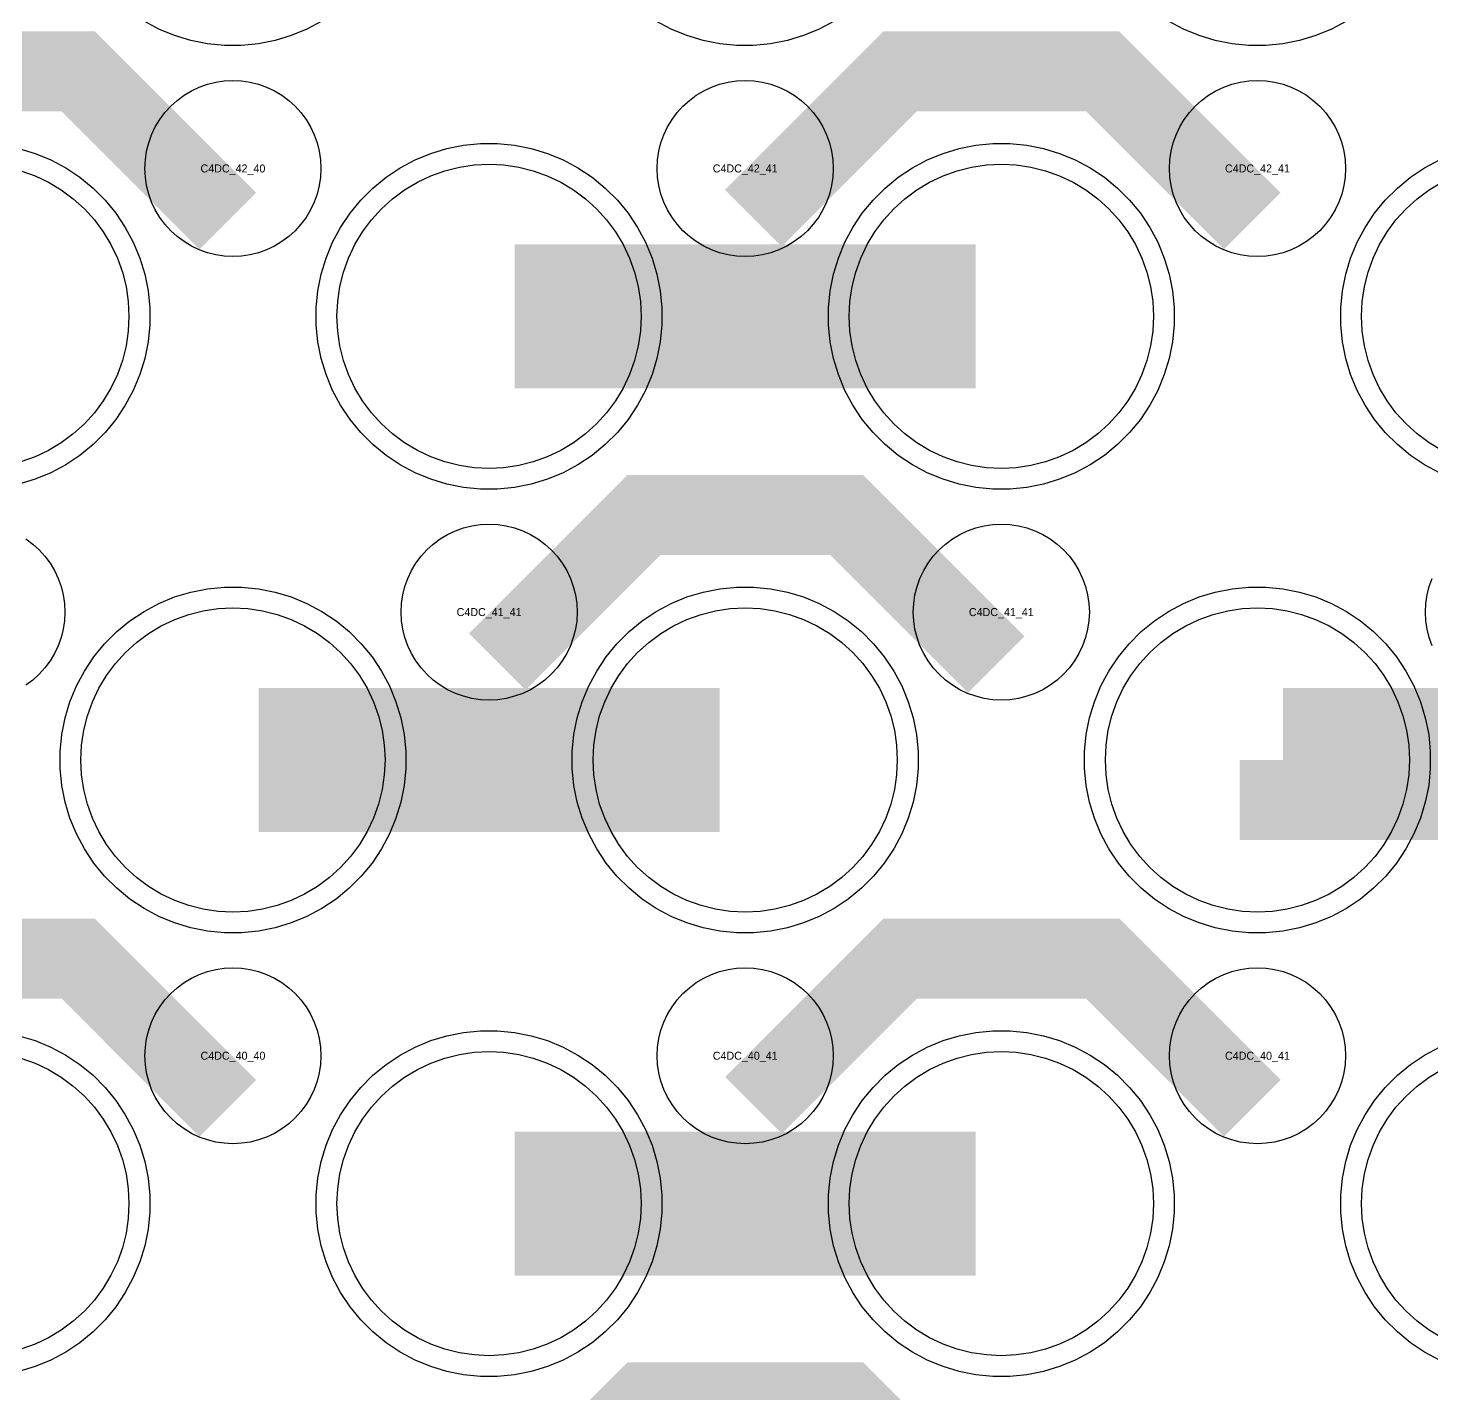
# Model space of a CAD drawing. Extents: x -11880 to 11880, y -14992 to 14992.
# Drawn here: x 976 to 1414.5, y -9356.4 to -8929.8 of the extents above; entities that cross this region are included whole.
import ezdxf
from ezdxf.enums import TextEntityAlignment as Align

# ---------------------------------------------------------------- set-up
doc = ezdxf.new("R2010")
doc.units = 0
doc.header["$MEASUREMENT"] = 0
for name, color, linetype in [('GDS_775_DT_237', 138, 'CONTINUOUS'), ('RDL1_FS', 34, 'CONTINUOUS'), ('RDL_BS', 160, 'CONTINUOUS')]:
    doc.layers.add(name, color=color, linetype=linetype)

msp = doc.modelspace()

# ---------------------------------------------------------------- linework, layer by layer
at = {"layer": 'RDL1_FS'}
for points in [[(973.791, -8974.411), (978.181, -8975.983), (982.395, -8977.975), (986.395, -8980.373), (990.14, -8983.151), (993.594, -8986.281), (996.724, -8989.735), (999.502, -8993.48), (1001.9, -8997.48), (1003.892, -9001.694), (1005.464, -9006.084), (1006.596, -9010.607), (1007.28, -9015.218), (1007.509, -9019.875), (1007.28, -9024.532), (1006.596, -9029.143), (1005.464, -9033.666), (1003.892, -9038.056), (1001.9, -9042.27), (999.502, -9046.27), (996.724, -9050.015), (993.594, -9053.469), (990.14, -9056.599), (986.395, -9059.377), (982.395, -9061.775), (978.181, -9063.767), (973.791, -9065.339)], [(1417.605, -9061.775), (1413.605, -9059.377), (1409.86, -9056.599), (1406.406, -9053.469), (1403.276, -9050.015), (1400.498, -9046.27), (1398.1, -9042.27), (1396.108, -9038.056), (1394.536, -9033.666), (1393.404, -9029.143), (1392.72, -9024.532), (1392.491, -9019.875), (1392.72, -9015.218), (1393.404, -9010.607), (1394.536, -9006.084), (1396.108, -9001.694), (1398.1, -8997.48), (1400.498, -8993.48), (1403.276, -8989.735), (1406.406, -8986.281), (1409.86, -8983.151), (1413.605, -8980.373), (1417.605, -8977.975)], [(973.791, -9251.536), (978.181, -9253.108), (982.395, -9255.1), (986.395, -9257.498), (990.14, -9260.276), (993.594, -9263.406), (996.724, -9266.86), (999.502, -9270.605), (1001.9, -9274.605), (1003.892, -9278.819), (1005.464, -9283.209), (1006.596, -9287.732), (1007.28, -9292.343), (1007.509, -9297), (1007.28, -9301.657), (1006.596, -9306.268), (1005.464, -9310.791), (1003.892, -9315.181), (1001.9, -9319.395), (999.502, -9323.395), (996.724, -9327.14), (993.594, -9330.594), (990.14, -9333.724), (986.395, -9336.502), (982.395, -9338.9), (978.181, -9340.892), (973.791, -9342.464)], [(1417.605, -9338.9), (1413.605, -9336.502), (1409.86, -9333.724), (1406.406, -9330.594), (1403.276, -9327.14), (1400.498, -9323.395), (1398.1, -9319.395), (1396.108, -9315.181), (1394.536, -9310.791), (1393.404, -9306.268), (1392.72, -9301.657), (1392.491, -9297), (1392.72, -9292.343), (1393.404, -9287.732), (1394.536, -9283.209), (1396.108, -9278.819), (1398.1, -9274.605), (1400.498, -9270.605), (1403.276, -9266.86), (1406.406, -9263.406), (1409.86, -9260.276), (1413.605, -9257.498), (1417.605, -9255.1)]]:
    msp.add_lwpolyline(points, dxfattribs=at)
for points in [[(1120, -9067.384), (1115.343, -9067.155), (1110.732, -9066.471), (1106.209, -9065.339), (1101.819, -9063.767), (1097.605, -9061.775), (1093.605, -9059.377), (1089.86, -9056.599), (1086.406, -9053.469), (1083.276, -9050.015), (1080.498, -9046.27), (1078.1, -9042.27), (1076.108, -9038.056), (1074.536, -9033.666), (1073.404, -9029.143), (1072.72, -9024.532), (1072.491, -9019.875), (1072.72, -9015.218), (1073.404, -9010.607), (1074.536, -9006.084), (1076.108, -9001.694), (1078.1, -8997.48), (1080.498, -8993.48), (1083.276, -8989.735), (1086.406, -8986.281), (1089.86, -8983.151), (1093.605, -8980.373), (1097.605, -8977.975), (1101.819, -8975.983), (1106.209, -8974.411), (1110.732, -8973.279), (1115.343, -8972.595), (1120, -8972.366), (1124.657, -8972.595), (1129.268, -8973.279), (1133.791, -8974.411), (1138.181, -8975.983), (1142.395, -8977.975), (1146.395, -8980.373), (1150.14, -8983.151), (1153.594, -8986.281), (1156.724, -8989.735), (1159.502, -8993.48), (1161.9, -8997.48), (1163.892, -9001.694), (1165.464, -9006.084), (1166.596, -9010.607), (1167.28, -9015.218), (1167.509, -9019.875), (1167.28, -9024.532), (1166.596, -9029.143), (1165.464, -9033.666), (1163.892, -9038.056), (1161.9, -9042.27), (1159.502, -9046.27), (1156.724, -9050.015), (1153.594, -9053.469), (1150.14, -9056.599), (1146.395, -9059.377), (1142.395, -9061.775), (1138.181, -9063.767), (1133.791, -9065.339), (1129.268, -9066.471), (1124.657, -9067.155)], [(1280, -9067.384), (1275.343, -9067.155), (1270.732, -9066.471), (1266.209, -9065.339), (1261.819, -9063.767), (1257.605, -9061.775), (1253.605, -9059.377), (1249.86, -9056.599), (1246.406, -9053.469), (1243.276, -9050.015), (1240.498, -9046.27), (1238.1, -9042.27), (1236.108, -9038.056), (1234.536, -9033.666), (1233.404, -9029.143), (1232.72, -9024.532), (1232.491, -9019.875), (1232.72, -9015.218), (1233.404, -9010.607), (1234.536, -9006.084), (1236.108, -9001.694), (1238.1, -8997.48), (1240.498, -8993.48), (1243.276, -8989.735), (1246.406, -8986.281), (1249.86, -8983.151), (1253.605, -8980.373), (1257.605, -8977.975), (1261.819, -8975.983), (1266.209, -8974.411), (1270.732, -8973.279), (1275.343, -8972.595), (1280, -8972.366), (1284.657, -8972.595), (1289.268, -8973.279), (1293.791, -8974.411), (1298.181, -8975.983), (1302.395, -8977.975), (1306.395, -8980.373), (1310.14, -8983.151), (1313.594, -8986.281), (1316.724, -8989.735), (1319.502, -8993.48), (1321.9, -8997.48), (1323.892, -9001.694), (1325.464, -9006.084), (1326.596, -9010.607), (1327.28, -9015.218), (1327.509, -9019.875), (1327.28, -9024.532), (1326.596, -9029.143), (1325.464, -9033.666), (1323.892, -9038.056), (1321.9, -9042.27), (1319.502, -9046.27), (1316.724, -9050.015), (1313.594, -9053.469), (1310.14, -9056.599), (1306.395, -9059.377), (1302.395, -9061.775), (1298.181, -9063.767), (1293.791, -9065.339), (1289.268, -9066.471), (1284.657, -9067.155)], [(1040, -9205.944), (1035.343, -9205.715), (1030.732, -9205.031), (1026.209, -9203.899), (1021.819, -9202.327), (1017.605, -9200.335), (1013.605, -9197.937), (1009.86, -9195.159), (1006.406, -9192.029), (1003.276, -9188.575), (1000.498, -9184.83), (998.1, -9180.83), (996.108, -9176.616), (994.536, -9172.226), (993.404, -9167.703), (992.72, -9163.092), (992.491, -9158.435), (992.72, -9153.778), (993.404, -9149.167), (994.536, -9144.644), (996.108, -9140.254), (998.1, -9136.04), (1000.498, -9132.04), (1003.276, -9128.295), (1006.406, -9124.841), (1009.86, -9121.711), (1013.605, -9118.933), (1017.605, -9116.535), (1021.819, -9114.543), (1026.209, -9112.971), (1030.732, -9111.839), (1035.343, -9111.155), (1040, -9110.926), (1044.657, -9111.155), (1049.268, -9111.839), (1053.791, -9112.971), (1058.181, -9114.543), (1062.395, -9116.535), (1066.395, -9118.933), (1070.14, -9121.711), (1073.594, -9124.841), (1076.724, -9128.295), (1079.502, -9132.04), (1081.9, -9136.04), (1083.892, -9140.254), (1085.464, -9144.644), (1086.596, -9149.167), (1087.28, -9153.778), (1087.509, -9158.435), (1087.28, -9163.092), (1086.596, -9167.703), (1085.464, -9172.226), (1083.892, -9176.616), (1081.9, -9180.83), (1079.502, -9184.83), (1076.724, -9188.575), (1073.594, -9192.029), (1070.14, -9195.159), (1066.395, -9197.937), (1062.395, -9200.335), (1058.181, -9202.327), (1053.791, -9203.899), (1049.268, -9205.031), (1044.657, -9205.715)], [(1200, -9205.944), (1195.343, -9205.715), (1190.732, -9205.031), (1186.209, -9203.899), (1181.819, -9202.327), (1177.605, -9200.335), (1173.605, -9197.937), (1169.86, -9195.159), (1166.406, -9192.029), (1163.276, -9188.575), (1160.498, -9184.83), (1158.1, -9180.83), (1156.108, -9176.616), (1154.536, -9172.226), (1153.404, -9167.703), (1152.72, -9163.092), (1152.491, -9158.435), (1152.72, -9153.778), (1153.404, -9149.167), (1154.536, -9144.644), (1156.108, -9140.254), (1158.1, -9136.04), (1160.498, -9132.04), (1163.276, -9128.295), (1166.406, -9124.841), (1169.86, -9121.711), (1173.605, -9118.933), (1177.605, -9116.535), (1181.819, -9114.543), (1186.209, -9112.971), (1190.732, -9111.839), (1195.343, -9111.155), (1200, -9110.926), (1204.657, -9111.155), (1209.268, -9111.839), (1213.791, -9112.971), (1218.181, -9114.543), (1222.395, -9116.535), (1226.395, -9118.933), (1230.14, -9121.711), (1233.594, -9124.841), (1236.724, -9128.295), (1239.502, -9132.04), (1241.9, -9136.04), (1243.892, -9140.254), (1245.464, -9144.644), (1246.596, -9149.167), (1247.28, -9153.778), (1247.509, -9158.435), (1247.28, -9163.092), (1246.596, -9167.703), (1245.464, -9172.226), (1243.892, -9176.616), (1241.9, -9180.83), (1239.502, -9184.83), (1236.724, -9188.575), (1233.594, -9192.029), (1230.14, -9195.159), (1226.395, -9197.937), (1222.395, -9200.335), (1218.181, -9202.327), (1213.791, -9203.899), (1209.268, -9205.031), (1204.657, -9205.715)], [(1360, -9205.944), (1355.343, -9205.715), (1350.732, -9205.031), (1346.209, -9203.899), (1341.819, -9202.327), (1337.605, -9200.335), (1333.605, -9197.937), (1329.86, -9195.159), (1326.406, -9192.029), (1323.276, -9188.575), (1320.498, -9184.83), (1318.1, -9180.83), (1316.108, -9176.616), (1314.536, -9172.226), (1313.404, -9167.703), (1312.72, -9163.092), (1312.491, -9158.435), (1312.72, -9153.778), (1313.404, -9149.167), (1314.536, -9144.644), (1316.108, -9140.254), (1318.1, -9136.04), (1320.498, -9132.04), (1323.276, -9128.295), (1326.406, -9124.841), (1329.86, -9121.711), (1333.605, -9118.933), (1337.605, -9116.535), (1341.819, -9114.543), (1346.209, -9112.971), (1350.732, -9111.839), (1355.343, -9111.155), (1360, -9110.926), (1364.657, -9111.155), (1369.268, -9111.839), (1373.791, -9112.971), (1378.181, -9114.543), (1382.395, -9116.535), (1386.395, -9118.933), (1390.14, -9121.711), (1393.594, -9124.841), (1396.724, -9128.295), (1399.502, -9132.04), (1401.9, -9136.04), (1403.892, -9140.254), (1405.464, -9144.644), (1406.596, -9149.167), (1407.28, -9153.778), (1407.509, -9158.435), (1407.28, -9163.092), (1406.596, -9167.703), (1405.464, -9172.226), (1403.892, -9176.616), (1401.9, -9180.83), (1399.502, -9184.83), (1396.724, -9188.575), (1393.594, -9192.029), (1390.14, -9195.159), (1386.395, -9197.937), (1382.395, -9200.335), (1378.181, -9202.327), (1373.791, -9203.899), (1369.268, -9205.031), (1364.657, -9205.715)], [(1120, -9344.509), (1115.343, -9344.28), (1110.732, -9343.596), (1106.209, -9342.464), (1101.819, -9340.892), (1097.605, -9338.9), (1093.605, -9336.502), (1089.86, -9333.724), (1086.406, -9330.594), (1083.276, -9327.14), (1080.498, -9323.395), (1078.1, -9319.395), (1076.108, -9315.181), (1074.536, -9310.791), (1073.404, -9306.268), (1072.72, -9301.657), (1072.491, -9297), (1072.72, -9292.343), (1073.404, -9287.732), (1074.536, -9283.209), (1076.108, -9278.819), (1078.1, -9274.605), (1080.498, -9270.605), (1083.276, -9266.86), (1086.406, -9263.406), (1089.86, -9260.276), (1093.605, -9257.498), (1097.605, -9255.1), (1101.819, -9253.108), (1106.209, -9251.536), (1110.732, -9250.404), (1115.343, -9249.72), (1120, -9249.491), (1124.657, -9249.72), (1129.268, -9250.404), (1133.791, -9251.536), (1138.181, -9253.108), (1142.395, -9255.1), (1146.395, -9257.498), (1150.14, -9260.276), (1153.594, -9263.406), (1156.724, -9266.86), (1159.502, -9270.605), (1161.9, -9274.605), (1163.892, -9278.819), (1165.464, -9283.209), (1166.596, -9287.732), (1167.28, -9292.343), (1167.509, -9297), (1167.28, -9301.657), (1166.596, -9306.268), (1165.464, -9310.791), (1163.892, -9315.181), (1161.9, -9319.395), (1159.502, -9323.395), (1156.724, -9327.14), (1153.594, -9330.594), (1150.14, -9333.724), (1146.395, -9336.502), (1142.395, -9338.9), (1138.181, -9340.892), (1133.791, -9342.464), (1129.268, -9343.596), (1124.657, -9344.28)], [(1280, -9344.509), (1275.343, -9344.28), (1270.732, -9343.596), (1266.209, -9342.464), (1261.819, -9340.892), (1257.605, -9338.9), (1253.605, -9336.502), (1249.86, -9333.724), (1246.406, -9330.594), (1243.276, -9327.14), (1240.498, -9323.395), (1238.1, -9319.395), (1236.108, -9315.181), (1234.536, -9310.791), (1233.404, -9306.268), (1232.72, -9301.657), (1232.491, -9297), (1232.72, -9292.343), (1233.404, -9287.732), (1234.536, -9283.209), (1236.108, -9278.819), (1238.1, -9274.605), (1240.498, -9270.605), (1243.276, -9266.86), (1246.406, -9263.406), (1249.86, -9260.276), (1253.605, -9257.498), (1257.605, -9255.1), (1261.819, -9253.108), (1266.209, -9251.536), (1270.732, -9250.404), (1275.343, -9249.72), (1280, -9249.491), (1284.657, -9249.72), (1289.268, -9250.404), (1293.791, -9251.536), (1298.181, -9253.108), (1302.395, -9255.1), (1306.395, -9257.498), (1310.14, -9260.276), (1313.594, -9263.406), (1316.724, -9266.86), (1319.502, -9270.605), (1321.9, -9274.605), (1323.892, -9278.819), (1325.464, -9283.209), (1326.596, -9287.732), (1327.28, -9292.343), (1327.509, -9297), (1327.28, -9301.657), (1326.596, -9306.268), (1325.464, -9310.791), (1323.892, -9315.181), (1321.9, -9319.395), (1319.502, -9323.395), (1316.724, -9327.14), (1313.594, -9330.594), (1310.14, -9333.724), (1306.395, -9336.502), (1302.395, -9338.9), (1298.181, -9340.892), (1293.791, -9342.464), (1289.268, -9343.596), (1284.657, -9344.28)]]:
    msp.add_lwpolyline(points, close=True, dxfattribs=at)
for points in [[(1128.002, -9019.875, 45, 45, 0), (1200.002, -9019.875, 45, 45, 0)], [(1200.002, -9019.875, 45, 45, 0), (1272.002, -9019.875, 45, 45, 0)], [(1048.002, -9158.435, 45, 45, 0), (1120.002, -9158.435, 45, 45, 0)], [(1120.002, -9158.435, 45, 45, 0), (1192.002, -9158.435, 45, 45, 0)], [(1368.002, -9158.435, 45, 45, 0), (1440.002, -9158.435, 45, 45, 0)], [(1128.002, -9297, 45, 45, 0), (1200.002, -9297, 45, 45, 0)], [(1200.002, -9297, 45, 45, 0), (1272.002, -9297, 45, 45, 0)]]:
    msp.add_lwpolyline(points, format="xyseb", dxfattribs=at)
at = {"layer": 'RDL_BS'}
for points in [[(1038.401, -8990.088, 25, 25, 0), (991.687, -8943.374, 25, 25, 0), (961.929, -8943.374, 25, 25, 0)], [(1202.562, -8989.189, 25, 25, 0), (1248.377, -8943.374, 25, 25, 0), (1281.93, -8943.374, 25, 25, 0)], [(1358.401, -8990.088, 25, 25, 0), (1311.687, -8943.374, 25, 25, 0), (1281.929, -8943.374, 25, 25, 0)], [(1122.562, -9127.749, 25, 25, 0), (1168.377, -9081.934, 25, 25, 0), (1201.93, -9081.934, 25, 25, 0)], [(1278.401, -9128.648, 25, 25, 0), (1231.687, -9081.934, 25, 25, 0), (1201.929, -9081.934, 25, 25, 0)], [(1354.397, -9170.935, 25, 25, 0), (1532.5, -9170.935, 25, 25, 0)], [(1038.401, -9267.213, 25, 25, 0), (991.687, -9220.499, 25, 25, 0), (961.929, -9220.499, 25, 25, 0)], [(1202.562, -9266.314, 25, 25, 0), (1248.377, -9220.499, 25, 25, 0), (1281.93, -9220.499, 25, 25, 0)], [(1358.401, -9267.213, 25, 25, 0), (1311.687, -9220.499, 25, 25, 0), (1281.929, -9220.499, 25, 25, 0)], [(1122.562, -9404.879, 25, 25, 0), (1168.377, -9359.064, 25, 25, 0), (1201.93, -9359.064, 25, 25, 0)], [(1278.401, -9405.778, 25, 25, 0), (1231.687, -9359.064, 25, 25, 0), (1201.929, -9359.064, 25, 25, 0)]]:
    msp.add_lwpolyline(points, format="xyseb", dxfattribs=at)
for points in [[(1067.777, -8927.693), (1063.115, -8930.185), (1058.205, -8932.216), (1053.165, -8933.747), (1047.938, -8934.793), (1042.644, -8935.31), (1037.356, -8935.31), (1032.062, -8934.793), (1026.835, -8933.747), (1021.795, -8932.216), (1016.885, -8930.185), (1012.223, -8927.693)], [(1227.777, -8927.693), (1223.115, -8930.185), (1218.205, -8932.216), (1213.165, -8933.747), (1207.938, -8934.793), (1202.644, -8935.31), (1197.356, -8935.31), (1192.062, -8934.793), (1186.835, -8933.747), (1181.795, -8932.216), (1176.885, -8930.185), (1172.223, -8927.693)], [(1387.777, -8927.693), (1383.115, -8930.185), (1378.205, -8932.216), (1373.165, -8933.747), (1367.938, -8934.793), (1362.644, -8935.31), (1357.356, -8935.31), (1352.062, -8934.793), (1346.835, -8933.747), (1341.795, -8932.216), (1336.885, -8930.185), (1332.223, -8927.693)], [(973.165, -8967.438), (978.205, -8968.969), (983.115, -8971), (987.777, -8973.492), (992.191, -8976.439), (996.292, -8979.801), (1000.074, -8983.583), (1003.436, -8987.684), (1006.383, -8992.098), (1008.875, -8996.76), (1010.906, -9001.67), (1012.437, -9006.71), (1013.483, -9011.937), (1014, -9017.231), (1014, -9022.519), (1013.483, -9027.813), (1012.437, -9033.04), (1010.906, -9038.08), (1008.875, -9042.99), (1006.383, -9047.652), (1003.436, -9052.066), (1000.074, -9056.167), (996.292, -9059.949), (992.191, -9063.311), (987.777, -9066.258), (983.115, -9068.75), (978.205, -9070.781), (973.165, -9072.312)], [(1416.885, -9068.75), (1412.223, -9066.258), (1407.809, -9063.311), (1403.708, -9059.949), (1399.926, -9056.167), (1396.564, -9052.066), (1393.617, -9047.652), (1391.125, -9042.99), (1389.094, -9038.08), (1387.563, -9033.04), (1386.517, -9027.813), (1386, -9022.519), (1386, -9017.231), (1386.517, -9011.937), (1387.563, -9006.71), (1389.094, -9001.67), (1391.125, -8996.76), (1393.617, -8992.098), (1396.564, -8987.684), (1399.926, -8983.583), (1403.708, -8979.801), (1407.809, -8976.439), (1412.223, -8973.492), (1416.885, -8971)], [(975.28, -9089.39), (977.443, -9090.993), (979.442, -9092.805), (981.254, -9094.804), (982.857, -9096.967), (984.25, -9099.291), (985.402, -9101.728), (986.309, -9104.263), (986.966, -9106.882), (987.362, -9109.554), (987.494, -9112.247), (987.362, -9114.94), (986.966, -9117.612), (986.309, -9120.231), (985.402, -9122.766), (984.25, -9125.203), (982.857, -9127.527), (981.254, -9129.69), (979.442, -9131.689), (977.443, -9133.501), (975.28, -9135.104)], [(1414.598, -9122.766), (1413.691, -9120.231), (1413.034, -9117.612), (1412.638, -9114.94), (1412.506, -9112.247), (1412.638, -9109.554), (1413.034, -9106.882), (1413.691, -9104.263), (1414.598, -9101.728)], [(973.165, -9244.563), (978.205, -9246.094), (983.115, -9248.125), (987.777, -9250.617), (992.191, -9253.564), (996.292, -9256.926), (1000.074, -9260.708), (1003.436, -9264.809), (1006.383, -9269.223), (1008.875, -9273.885), (1010.906, -9278.795), (1012.437, -9283.835), (1013.483, -9289.062), (1014, -9294.356), (1014, -9299.644), (1013.483, -9304.938), (1012.437, -9310.165), (1010.906, -9315.205), (1008.875, -9320.115), (1006.383, -9324.777), (1003.436, -9329.191), (1000.074, -9333.292), (996.292, -9337.074), (992.191, -9340.436), (987.777, -9343.383), (983.115, -9345.875), (978.205, -9347.906), (973.165, -9349.437)], [(1416.885, -9345.875), (1412.223, -9343.383), (1407.809, -9340.436), (1403.708, -9337.074), (1399.926, -9333.292), (1396.564, -9329.191), (1393.617, -9324.777), (1391.125, -9320.115), (1389.094, -9315.205), (1387.563, -9310.165), (1386.517, -9304.938), (1386, -9299.644), (1386, -9294.356), (1386.517, -9289.062), (1387.563, -9283.835), (1389.094, -9278.795), (1391.125, -9273.885), (1393.617, -9269.223), (1396.564, -9264.809), (1399.926, -9260.708), (1403.708, -9256.926), (1407.809, -9253.564), (1412.223, -9250.617), (1416.885, -9248.125)]]:
    msp.add_lwpolyline(points, dxfattribs=at)
for points in [[(1040, -9001.181), (1037.307, -9001.049), (1034.635, -9000.653), (1032.016, -8999.996), (1029.481, -8999.089), (1027.044, -8997.937), (1024.72, -8996.544), (1022.557, -8994.941), (1020.558, -8993.129), (1018.746, -8991.13), (1017.143, -8988.967), (1015.75, -8986.643), (1014.598, -8984.206), (1013.691, -8981.671), (1013.034, -8979.052), (1012.638, -8976.38), (1012.506, -8973.687), (1012.638, -8970.994), (1013.034, -8968.322), (1013.691, -8965.703), (1014.598, -8963.168), (1015.75, -8960.731), (1017.143, -8958.407), (1018.746, -8956.244), (1020.558, -8954.245), (1022.557, -8952.433), (1024.72, -8950.83), (1027.044, -8949.437), (1029.481, -8948.285), (1032.016, -8947.378), (1034.635, -8946.721), (1037.307, -8946.325), (1040, -8946.193), (1042.693, -8946.325), (1045.365, -8946.721), (1047.984, -8947.378), (1050.519, -8948.285), (1052.956, -8949.437), (1055.28, -8950.83), (1057.443, -8952.433), (1059.442, -8954.245), (1061.254, -8956.244), (1062.857, -8958.407), (1064.25, -8960.731), (1065.402, -8963.168), (1066.309, -8965.703), (1066.966, -8968.322), (1067.362, -8970.994), (1067.494, -8973.687), (1067.362, -8976.38), (1066.966, -8979.052), (1066.309, -8981.671), (1065.402, -8984.206), (1064.25, -8986.643), (1062.857, -8988.967), (1061.254, -8991.13), (1059.442, -8993.129), (1057.443, -8994.941), (1055.28, -8996.544), (1052.956, -8997.937), (1050.519, -8999.089), (1047.984, -8999.996), (1045.365, -9000.653), (1042.693, -9001.049)], [(1200, -9001.181), (1197.307, -9001.049), (1194.635, -9000.653), (1192.016, -8999.996), (1189.481, -8999.089), (1187.044, -8997.937), (1184.72, -8996.544), (1182.557, -8994.941), (1180.558, -8993.129), (1178.746, -8991.13), (1177.143, -8988.967), (1175.75, -8986.643), (1174.598, -8984.206), (1173.691, -8981.671), (1173.034, -8979.052), (1172.638, -8976.38), (1172.506, -8973.687), (1172.638, -8970.994), (1173.034, -8968.322), (1173.691, -8965.703), (1174.598, -8963.168), (1175.75, -8960.731), (1177.143, -8958.407), (1178.746, -8956.244), (1180.558, -8954.245), (1182.557, -8952.433), (1184.72, -8950.83), (1187.044, -8949.437), (1189.481, -8948.285), (1192.016, -8947.378), (1194.635, -8946.721), (1197.307, -8946.325), (1200, -8946.193), (1202.693, -8946.325), (1205.365, -8946.721), (1207.984, -8947.378), (1210.519, -8948.285), (1212.956, -8949.437), (1215.28, -8950.83), (1217.443, -8952.433), (1219.442, -8954.245), (1221.254, -8956.244), (1222.857, -8958.407), (1224.25, -8960.731), (1225.402, -8963.168), (1226.309, -8965.703), (1226.966, -8968.322), (1227.362, -8970.994), (1227.494, -8973.687), (1227.362, -8976.38), (1226.966, -8979.052), (1226.309, -8981.671), (1225.402, -8984.206), (1224.25, -8986.643), (1222.857, -8988.967), (1221.254, -8991.13), (1219.442, -8993.129), (1217.443, -8994.941), (1215.28, -8996.544), (1212.956, -8997.937), (1210.519, -8999.089), (1207.984, -8999.996), (1205.365, -9000.653), (1202.693, -9001.049)], [(1360, -9001.181), (1357.307, -9001.049), (1354.635, -9000.653), (1352.016, -8999.996), (1349.481, -8999.089), (1347.044, -8997.937), (1344.72, -8996.544), (1342.557, -8994.941), (1340.558, -8993.129), (1338.746, -8991.13), (1337.143, -8988.967), (1335.75, -8986.643), (1334.598, -8984.206), (1333.691, -8981.671), (1333.034, -8979.052), (1332.638, -8976.38), (1332.506, -8973.687), (1332.638, -8970.994), (1333.034, -8968.322), (1333.691, -8965.703), (1334.598, -8963.168), (1335.75, -8960.731), (1337.143, -8958.407), (1338.746, -8956.244), (1340.558, -8954.245), (1342.557, -8952.433), (1344.72, -8950.83), (1347.044, -8949.437), (1349.481, -8948.285), (1352.016, -8947.378), (1354.635, -8946.721), (1357.307, -8946.325), (1360, -8946.193), (1362.693, -8946.325), (1365.365, -8946.721), (1367.984, -8947.378), (1370.519, -8948.285), (1372.956, -8949.437), (1375.28, -8950.83), (1377.443, -8952.433), (1379.442, -8954.245), (1381.254, -8956.244), (1382.857, -8958.407), (1384.25, -8960.731), (1385.402, -8963.168), (1386.309, -8965.703), (1386.966, -8968.322), (1387.362, -8970.994), (1387.494, -8973.687), (1387.362, -8976.38), (1386.966, -8979.052), (1386.309, -8981.671), (1385.402, -8984.206), (1384.25, -8986.643), (1382.857, -8988.967), (1381.254, -8991.13), (1379.442, -8993.129), (1377.443, -8994.941), (1375.28, -8996.544), (1372.956, -8997.937), (1370.519, -8999.089), (1367.984, -8999.996), (1365.365, -9000.653), (1362.693, -9001.049)], [(1117.356, -9073.875), (1112.062, -9073.358), (1106.835, -9072.312), (1101.795, -9070.781), (1096.885, -9068.75), (1092.223, -9066.258), (1087.809, -9063.311), (1083.708, -9059.949), (1079.926, -9056.167), (1076.564, -9052.066), (1073.617, -9047.652), (1071.125, -9042.99), (1069.094, -9038.08), (1067.563, -9033.04), (1066.517, -9027.813), (1066, -9022.519), (1066, -9017.231), (1066.517, -9011.937), (1067.563, -9006.71), (1069.094, -9001.67), (1071.125, -8996.76), (1073.617, -8992.098), (1076.564, -8987.684), (1079.926, -8983.583), (1083.708, -8979.801), (1087.809, -8976.439), (1092.223, -8973.492), (1096.885, -8971), (1101.795, -8968.969), (1106.835, -8967.438), (1112.062, -8966.392), (1117.356, -8965.875), (1122.644, -8965.875), (1127.938, -8966.392), (1133.165, -8967.438), (1138.205, -8968.969), (1143.115, -8971), (1147.777, -8973.492), (1152.191, -8976.439), (1156.292, -8979.801), (1160.074, -8983.583), (1163.436, -8987.684), (1166.383, -8992.098), (1168.875, -8996.76), (1170.906, -9001.67), (1172.437, -9006.71), (1173.483, -9011.937), (1174, -9017.231), (1174, -9022.519), (1173.483, -9027.813), (1172.437, -9033.04), (1170.906, -9038.08), (1168.875, -9042.99), (1166.383, -9047.652), (1163.436, -9052.066), (1160.074, -9056.167), (1156.292, -9059.949), (1152.191, -9063.311), (1147.777, -9066.258), (1143.115, -9068.75), (1138.205, -9070.781), (1133.165, -9072.312), (1127.938, -9073.358), (1122.644, -9073.875)], [(1277.356, -9073.875), (1272.062, -9073.358), (1266.835, -9072.312), (1261.795, -9070.781), (1256.885, -9068.75), (1252.223, -9066.258), (1247.809, -9063.311), (1243.708, -9059.949), (1239.926, -9056.167), (1236.564, -9052.066), (1233.617, -9047.652), (1231.125, -9042.99), (1229.094, -9038.08), (1227.563, -9033.04), (1226.517, -9027.813), (1226, -9022.519), (1226, -9017.231), (1226.517, -9011.937), (1227.563, -9006.71), (1229.094, -9001.67), (1231.125, -8996.76), (1233.617, -8992.098), (1236.564, -8987.684), (1239.926, -8983.583), (1243.708, -8979.801), (1247.809, -8976.439), (1252.223, -8973.492), (1256.885, -8971), (1261.795, -8968.969), (1266.835, -8967.438), (1272.062, -8966.392), (1277.356, -8965.875), (1282.644, -8965.875), (1287.938, -8966.392), (1293.165, -8967.438), (1298.205, -8968.969), (1303.115, -8971), (1307.777, -8973.492), (1312.191, -8976.439), (1316.292, -8979.801), (1320.074, -8983.583), (1323.436, -8987.684), (1326.383, -8992.098), (1328.875, -8996.76), (1330.906, -9001.67), (1332.437, -9006.71), (1333.483, -9011.937), (1334, -9017.231), (1334, -9022.519), (1333.483, -9027.813), (1332.437, -9033.04), (1330.906, -9038.08), (1328.875, -9042.99), (1326.383, -9047.652), (1323.436, -9052.066), (1320.074, -9056.167), (1316.292, -9059.949), (1312.191, -9063.311), (1307.777, -9066.258), (1303.115, -9068.75), (1298.205, -9070.781), (1293.165, -9072.312), (1287.938, -9073.358), (1282.644, -9073.875)], [(1120, -9139.741), (1117.307, -9139.609), (1114.635, -9139.213), (1112.016, -9138.556), (1109.481, -9137.649), (1107.044, -9136.497), (1104.72, -9135.104), (1102.557, -9133.501), (1100.558, -9131.689), (1098.746, -9129.69), (1097.143, -9127.527), (1095.75, -9125.203), (1094.598, -9122.766), (1093.691, -9120.231), (1093.034, -9117.612), (1092.638, -9114.94), (1092.506, -9112.247), (1092.638, -9109.554), (1093.034, -9106.882), (1093.691, -9104.263), (1094.598, -9101.728), (1095.75, -9099.291), (1097.143, -9096.967), (1098.746, -9094.804), (1100.558, -9092.805), (1102.557, -9090.993), (1104.72, -9089.39), (1107.044, -9087.997), (1109.481, -9086.845), (1112.016, -9085.938), (1114.635, -9085.281), (1117.307, -9084.885), (1120, -9084.753), (1122.693, -9084.885), (1125.365, -9085.281), (1127.984, -9085.938), (1130.519, -9086.845), (1132.956, -9087.997), (1135.28, -9089.39), (1137.443, -9090.993), (1139.442, -9092.805), (1141.254, -9094.804), (1142.857, -9096.967), (1144.25, -9099.291), (1145.402, -9101.728), (1146.309, -9104.263), (1146.966, -9106.882), (1147.362, -9109.554), (1147.494, -9112.247), (1147.362, -9114.94), (1146.966, -9117.612), (1146.309, -9120.231), (1145.402, -9122.766), (1144.25, -9125.203), (1142.857, -9127.527), (1141.254, -9129.69), (1139.442, -9131.689), (1137.443, -9133.501), (1135.28, -9135.104), (1132.956, -9136.497), (1130.519, -9137.649), (1127.984, -9138.556), (1125.365, -9139.213), (1122.693, -9139.609)], [(1280, -9139.741), (1277.307, -9139.609), (1274.635, -9139.213), (1272.016, -9138.556), (1269.481, -9137.649), (1267.044, -9136.497), (1264.72, -9135.104), (1262.557, -9133.501), (1260.558, -9131.689), (1258.746, -9129.69), (1257.143, -9127.527), (1255.75, -9125.203), (1254.598, -9122.766), (1253.691, -9120.231), (1253.034, -9117.612), (1252.638, -9114.94), (1252.506, -9112.247), (1252.638, -9109.554), (1253.034, -9106.882), (1253.691, -9104.263), (1254.598, -9101.728), (1255.75, -9099.291), (1257.143, -9096.967), (1258.746, -9094.804), (1260.558, -9092.805), (1262.557, -9090.993), (1264.72, -9089.39), (1267.044, -9087.997), (1269.481, -9086.845), (1272.016, -9085.938), (1274.635, -9085.281), (1277.307, -9084.885), (1280, -9084.753), (1282.693, -9084.885), (1285.365, -9085.281), (1287.984, -9085.938), (1290.519, -9086.845), (1292.956, -9087.997), (1295.28, -9089.39), (1297.443, -9090.993), (1299.442, -9092.805), (1301.254, -9094.804), (1302.857, -9096.967), (1304.25, -9099.291), (1305.402, -9101.728), (1306.309, -9104.263), (1306.966, -9106.882), (1307.362, -9109.554), (1307.494, -9112.247), (1307.362, -9114.94), (1306.966, -9117.612), (1306.309, -9120.231), (1305.402, -9122.766), (1304.25, -9125.203), (1302.857, -9127.527), (1301.254, -9129.69), (1299.442, -9131.689), (1297.443, -9133.501), (1295.28, -9135.104), (1292.956, -9136.497), (1290.519, -9137.649), (1287.984, -9138.556), (1285.365, -9139.213), (1282.693, -9139.609)], [(1037.356, -9212.435), (1032.062, -9211.918), (1026.835, -9210.872), (1021.795, -9209.341), (1016.885, -9207.31), (1012.223, -9204.818), (1007.809, -9201.871), (1003.708, -9198.509), (999.926, -9194.727), (996.564, -9190.626), (993.617, -9186.212), (991.125, -9181.55), (989.094, -9176.64), (987.563, -9171.6), (986.517, -9166.373), (986, -9161.079), (986, -9155.791), (986.517, -9150.497), (987.563, -9145.27), (989.094, -9140.23), (991.125, -9135.32), (993.617, -9130.658), (996.564, -9126.244), (999.926, -9122.143), (1003.708, -9118.361), (1007.809, -9114.999), (1012.223, -9112.052), (1016.885, -9109.56), (1021.795, -9107.529), (1026.835, -9105.998), (1032.062, -9104.952), (1037.356, -9104.435), (1042.644, -9104.435), (1047.938, -9104.952), (1053.165, -9105.998), (1058.205, -9107.529), (1063.115, -9109.56), (1067.777, -9112.052), (1072.191, -9114.999), (1076.292, -9118.361), (1080.074, -9122.143), (1083.436, -9126.244), (1086.383, -9130.658), (1088.875, -9135.32), (1090.906, -9140.23), (1092.437, -9145.27), (1093.483, -9150.497), (1094, -9155.791), (1094, -9161.079), (1093.483, -9166.373), (1092.437, -9171.6), (1090.906, -9176.64), (1088.875, -9181.55), (1086.383, -9186.212), (1083.436, -9190.626), (1080.074, -9194.727), (1076.292, -9198.509), (1072.191, -9201.871), (1067.777, -9204.818), (1063.115, -9207.31), (1058.205, -9209.341), (1053.165, -9210.872), (1047.938, -9211.918), (1042.644, -9212.435)], [(1197.356, -9212.435), (1192.062, -9211.918), (1186.835, -9210.872), (1181.795, -9209.341), (1176.885, -9207.31), (1172.223, -9204.818), (1167.809, -9201.871), (1163.708, -9198.509), (1159.926, -9194.727), (1156.564, -9190.626), (1153.617, -9186.212), (1151.125, -9181.55), (1149.094, -9176.64), (1147.563, -9171.6), (1146.517, -9166.373), (1146, -9161.079), (1146, -9155.791), (1146.517, -9150.497), (1147.563, -9145.27), (1149.094, -9140.23), (1151.125, -9135.32), (1153.617, -9130.658), (1156.564, -9126.244), (1159.926, -9122.143), (1163.708, -9118.361), (1167.809, -9114.999), (1172.223, -9112.052), (1176.885, -9109.56), (1181.795, -9107.529), (1186.835, -9105.998), (1192.062, -9104.952), (1197.356, -9104.435), (1202.644, -9104.435), (1207.938, -9104.952), (1213.165, -9105.998), (1218.205, -9107.529), (1223.115, -9109.56), (1227.777, -9112.052), (1232.191, -9114.999), (1236.292, -9118.361), (1240.074, -9122.143), (1243.436, -9126.244), (1246.383, -9130.658), (1248.875, -9135.32), (1250.906, -9140.23), (1252.437, -9145.27), (1253.483, -9150.497), (1254, -9155.791), (1254, -9161.079), (1253.483, -9166.373), (1252.437, -9171.6), (1250.906, -9176.64), (1248.875, -9181.55), (1246.383, -9186.212), (1243.436, -9190.626), (1240.074, -9194.727), (1236.292, -9198.509), (1232.191, -9201.871), (1227.777, -9204.818), (1223.115, -9207.31), (1218.205, -9209.341), (1213.165, -9210.872), (1207.938, -9211.918), (1202.644, -9212.435)], [(1357.356, -9212.435), (1352.062, -9211.918), (1346.835, -9210.872), (1341.795, -9209.341), (1336.885, -9207.31), (1332.223, -9204.818), (1327.809, -9201.871), (1323.708, -9198.509), (1319.926, -9194.727), (1316.564, -9190.626), (1313.617, -9186.212), (1311.125, -9181.55), (1309.094, -9176.64), (1307.563, -9171.6), (1306.517, -9166.373), (1306, -9161.079), (1306, -9155.791), (1306.517, -9150.497), (1307.563, -9145.27), (1309.094, -9140.23), (1311.125, -9135.32), (1313.617, -9130.658), (1316.564, -9126.244), (1319.926, -9122.143), (1323.708, -9118.361), (1327.809, -9114.999), (1332.223, -9112.052), (1336.885, -9109.56), (1341.795, -9107.529), (1346.835, -9105.998), (1352.062, -9104.952), (1357.356, -9104.435), (1362.644, -9104.435), (1367.938, -9104.952), (1373.165, -9105.998), (1378.205, -9107.529), (1383.115, -9109.56), (1387.777, -9112.052), (1392.191, -9114.999), (1396.292, -9118.361), (1400.074, -9122.143), (1403.436, -9126.244), (1406.383, -9130.658), (1408.875, -9135.32), (1410.906, -9140.23), (1412.437, -9145.27), (1413.483, -9150.497), (1414, -9155.791), (1414, -9161.079), (1413.483, -9166.373), (1412.437, -9171.6), (1410.906, -9176.64), (1408.875, -9181.55), (1406.383, -9186.212), (1403.436, -9190.626), (1400.074, -9194.727), (1396.292, -9198.509), (1392.191, -9201.871), (1387.777, -9204.818), (1383.115, -9207.31), (1378.205, -9209.341), (1373.165, -9210.872), (1367.938, -9211.918), (1362.644, -9212.435)], [(1040, -9278.306), (1037.307, -9278.174), (1034.635, -9277.778), (1032.016, -9277.121), (1029.481, -9276.214), (1027.044, -9275.062), (1024.72, -9273.669), (1022.557, -9272.066), (1020.558, -9270.254), (1018.746, -9268.255), (1017.143, -9266.092), (1015.75, -9263.768), (1014.598, -9261.331), (1013.691, -9258.796), (1013.034, -9256.177), (1012.638, -9253.505), (1012.506, -9250.812), (1012.638, -9248.119), (1013.034, -9245.447), (1013.691, -9242.828), (1014.598, -9240.293), (1015.75, -9237.856), (1017.143, -9235.532), (1018.746, -9233.369), (1020.558, -9231.37), (1022.557, -9229.558), (1024.72, -9227.955), (1027.044, -9226.562), (1029.481, -9225.41), (1032.016, -9224.503), (1034.635, -9223.846), (1037.307, -9223.45), (1040, -9223.318), (1042.693, -9223.45), (1045.365, -9223.846), (1047.984, -9224.503), (1050.519, -9225.41), (1052.956, -9226.562), (1055.28, -9227.955), (1057.443, -9229.558), (1059.442, -9231.37), (1061.254, -9233.369), (1062.857, -9235.532), (1064.25, -9237.856), (1065.402, -9240.293), (1066.309, -9242.828), (1066.966, -9245.447), (1067.362, -9248.119), (1067.494, -9250.812), (1067.362, -9253.505), (1066.966, -9256.177), (1066.309, -9258.796), (1065.402, -9261.331), (1064.25, -9263.768), (1062.857, -9266.092), (1061.254, -9268.255), (1059.442, -9270.254), (1057.443, -9272.066), (1055.28, -9273.669), (1052.956, -9275.062), (1050.519, -9276.214), (1047.984, -9277.121), (1045.365, -9277.778), (1042.693, -9278.174)], [(1200, -9278.306), (1197.307, -9278.174), (1194.635, -9277.778), (1192.016, -9277.121), (1189.481, -9276.214), (1187.044, -9275.062), (1184.72, -9273.669), (1182.557, -9272.066), (1180.558, -9270.254), (1178.746, -9268.255), (1177.143, -9266.092), (1175.75, -9263.768), (1174.598, -9261.331), (1173.691, -9258.796), (1173.034, -9256.177), (1172.638, -9253.505), (1172.506, -9250.812), (1172.638, -9248.119), (1173.034, -9245.447), (1173.691, -9242.828), (1174.598, -9240.293), (1175.75, -9237.856), (1177.143, -9235.532), (1178.746, -9233.369), (1180.558, -9231.37), (1182.557, -9229.558), (1184.72, -9227.955), (1187.044, -9226.562), (1189.481, -9225.41), (1192.016, -9224.503), (1194.635, -9223.846), (1197.307, -9223.45), (1200, -9223.318), (1202.693, -9223.45), (1205.365, -9223.846), (1207.984, -9224.503), (1210.519, -9225.41), (1212.956, -9226.562), (1215.28, -9227.955), (1217.443, -9229.558), (1219.442, -9231.37), (1221.254, -9233.369), (1222.857, -9235.532), (1224.25, -9237.856), (1225.402, -9240.293), (1226.309, -9242.828), (1226.966, -9245.447), (1227.362, -9248.119), (1227.494, -9250.812), (1227.362, -9253.505), (1226.966, -9256.177), (1226.309, -9258.796), (1225.402, -9261.331), (1224.25, -9263.768), (1222.857, -9266.092), (1221.254, -9268.255), (1219.442, -9270.254), (1217.443, -9272.066), (1215.28, -9273.669), (1212.956, -9275.062), (1210.519, -9276.214), (1207.984, -9277.121), (1205.365, -9277.778), (1202.693, -9278.174)], [(1360, -9278.306), (1357.307, -9278.174), (1354.635, -9277.778), (1352.016, -9277.121), (1349.481, -9276.214), (1347.044, -9275.062), (1344.72, -9273.669), (1342.557, -9272.066), (1340.558, -9270.254), (1338.746, -9268.255), (1337.143, -9266.092), (1335.75, -9263.768), (1334.598, -9261.331), (1333.691, -9258.796), (1333.034, -9256.177), (1332.638, -9253.505), (1332.506, -9250.812), (1332.638, -9248.119), (1333.034, -9245.447), (1333.691, -9242.828), (1334.598, -9240.293), (1335.75, -9237.856), (1337.143, -9235.532), (1338.746, -9233.369), (1340.558, -9231.37), (1342.557, -9229.558), (1344.72, -9227.955), (1347.044, -9226.562), (1349.481, -9225.41), (1352.016, -9224.503), (1354.635, -9223.846), (1357.307, -9223.45), (1360, -9223.318), (1362.693, -9223.45), (1365.365, -9223.846), (1367.984, -9224.503), (1370.519, -9225.41), (1372.956, -9226.562), (1375.28, -9227.955), (1377.443, -9229.558), (1379.442, -9231.37), (1381.254, -9233.369), (1382.857, -9235.532), (1384.25, -9237.856), (1385.402, -9240.293), (1386.309, -9242.828), (1386.966, -9245.447), (1387.362, -9248.119), (1387.494, -9250.812), (1387.362, -9253.505), (1386.966, -9256.177), (1386.309, -9258.796), (1385.402, -9261.331), (1384.25, -9263.768), (1382.857, -9266.092), (1381.254, -9268.255), (1379.442, -9270.254), (1377.443, -9272.066), (1375.28, -9273.669), (1372.956, -9275.062), (1370.519, -9276.214), (1367.984, -9277.121), (1365.365, -9277.778), (1362.693, -9278.174)], [(1117.356, -9351), (1112.062, -9350.483), (1106.835, -9349.437), (1101.795, -9347.906), (1096.885, -9345.875), (1092.223, -9343.383), (1087.809, -9340.436), (1083.708, -9337.074), (1079.926, -9333.292), (1076.564, -9329.191), (1073.617, -9324.777), (1071.125, -9320.115), (1069.094, -9315.205), (1067.563, -9310.165), (1066.517, -9304.938), (1066, -9299.644), (1066, -9294.356), (1066.517, -9289.062), (1067.563, -9283.835), (1069.094, -9278.795), (1071.125, -9273.885), (1073.617, -9269.223), (1076.564, -9264.809), (1079.926, -9260.708), (1083.708, -9256.926), (1087.809, -9253.564), (1092.223, -9250.617), (1096.885, -9248.125), (1101.795, -9246.094), (1106.835, -9244.563), (1112.062, -9243.517), (1117.356, -9243), (1122.644, -9243), (1127.938, -9243.517), (1133.165, -9244.563), (1138.205, -9246.094), (1143.115, -9248.125), (1147.777, -9250.617), (1152.191, -9253.564), (1156.292, -9256.926), (1160.074, -9260.708), (1163.436, -9264.809), (1166.383, -9269.223), (1168.875, -9273.885), (1170.906, -9278.795), (1172.437, -9283.835), (1173.483, -9289.062), (1174, -9294.356), (1174, -9299.644), (1173.483, -9304.938), (1172.437, -9310.165), (1170.906, -9315.205), (1168.875, -9320.115), (1166.383, -9324.777), (1163.436, -9329.191), (1160.074, -9333.292), (1156.292, -9337.074), (1152.191, -9340.436), (1147.777, -9343.383), (1143.115, -9345.875), (1138.205, -9347.906), (1133.165, -9349.437), (1127.938, -9350.483), (1122.644, -9351)], [(1277.356, -9351), (1272.062, -9350.483), (1266.835, -9349.437), (1261.795, -9347.906), (1256.885, -9345.875), (1252.223, -9343.383), (1247.809, -9340.436), (1243.708, -9337.074), (1239.926, -9333.292), (1236.564, -9329.191), (1233.617, -9324.777), (1231.125, -9320.115), (1229.094, -9315.205), (1227.563, -9310.165), (1226.517, -9304.938), (1226, -9299.644), (1226, -9294.356), (1226.517, -9289.062), (1227.563, -9283.835), (1229.094, -9278.795), (1231.125, -9273.885), (1233.617, -9269.223), (1236.564, -9264.809), (1239.926, -9260.708), (1243.708, -9256.926), (1247.809, -9253.564), (1252.223, -9250.617), (1256.885, -9248.125), (1261.795, -9246.094), (1266.835, -9244.563), (1272.062, -9243.517), (1277.356, -9243), (1282.644, -9243), (1287.938, -9243.517), (1293.165, -9244.563), (1298.205, -9246.094), (1303.115, -9248.125), (1307.777, -9250.617), (1312.191, -9253.564), (1316.292, -9256.926), (1320.074, -9260.708), (1323.436, -9264.809), (1326.383, -9269.223), (1328.875, -9273.885), (1330.906, -9278.795), (1332.437, -9283.835), (1333.483, -9289.062), (1334, -9294.356), (1334, -9299.644), (1333.483, -9304.938), (1332.437, -9310.165), (1330.906, -9315.205), (1328.875, -9320.115), (1326.383, -9324.777), (1323.436, -9329.191), (1320.074, -9333.292), (1316.292, -9337.074), (1312.191, -9340.436), (1307.777, -9343.383), (1303.115, -9345.875), (1298.205, -9347.906), (1293.165, -9349.437), (1287.938, -9350.483), (1282.644, -9351)]]:
    msp.add_lwpolyline(points, close=True, dxfattribs=at)

# ---------------------------------------------------------------- texts
at = {"layer": 'GDS_775_DT_237'}
for s, p in [('C4DC_42_40', (1040, -8973.687)), ('C4DC_42_40', (1040, -8973.687)), ('C4DC_42_41', (1200, -8973.687)), ('C4DC_42_41', (1200, -8973.687)), ('C4DC_42_41', (1360, -8973.687)), ('C4DC_42_41', (1360, -8973.687)), ('C4DC_41_41', (1120, -9112.247)), ('C4DC_41_41', (1120, -9112.247)), ('C4DC_41_41', (1280, -9112.247)), ('C4DC_41_41', (1280, -9112.247)), ('C4DC_40_40', (1040, -9250.812)), ('C4DC_40_40', (1040, -9250.812)), ('C4DC_40_41', (1200, -9250.812)), ('C4DC_40_41', (1200, -9250.812)), ('C4DC_40_41', (1360, -9250.812)), ('C4DC_40_41', (1360, -9250.812))]:
    msp.add_text(s, height=2.5, dxfattribs=at).set_placement(p, align=Align.MIDDLE_CENTER)

doc.saveas('drawing.dxf')
